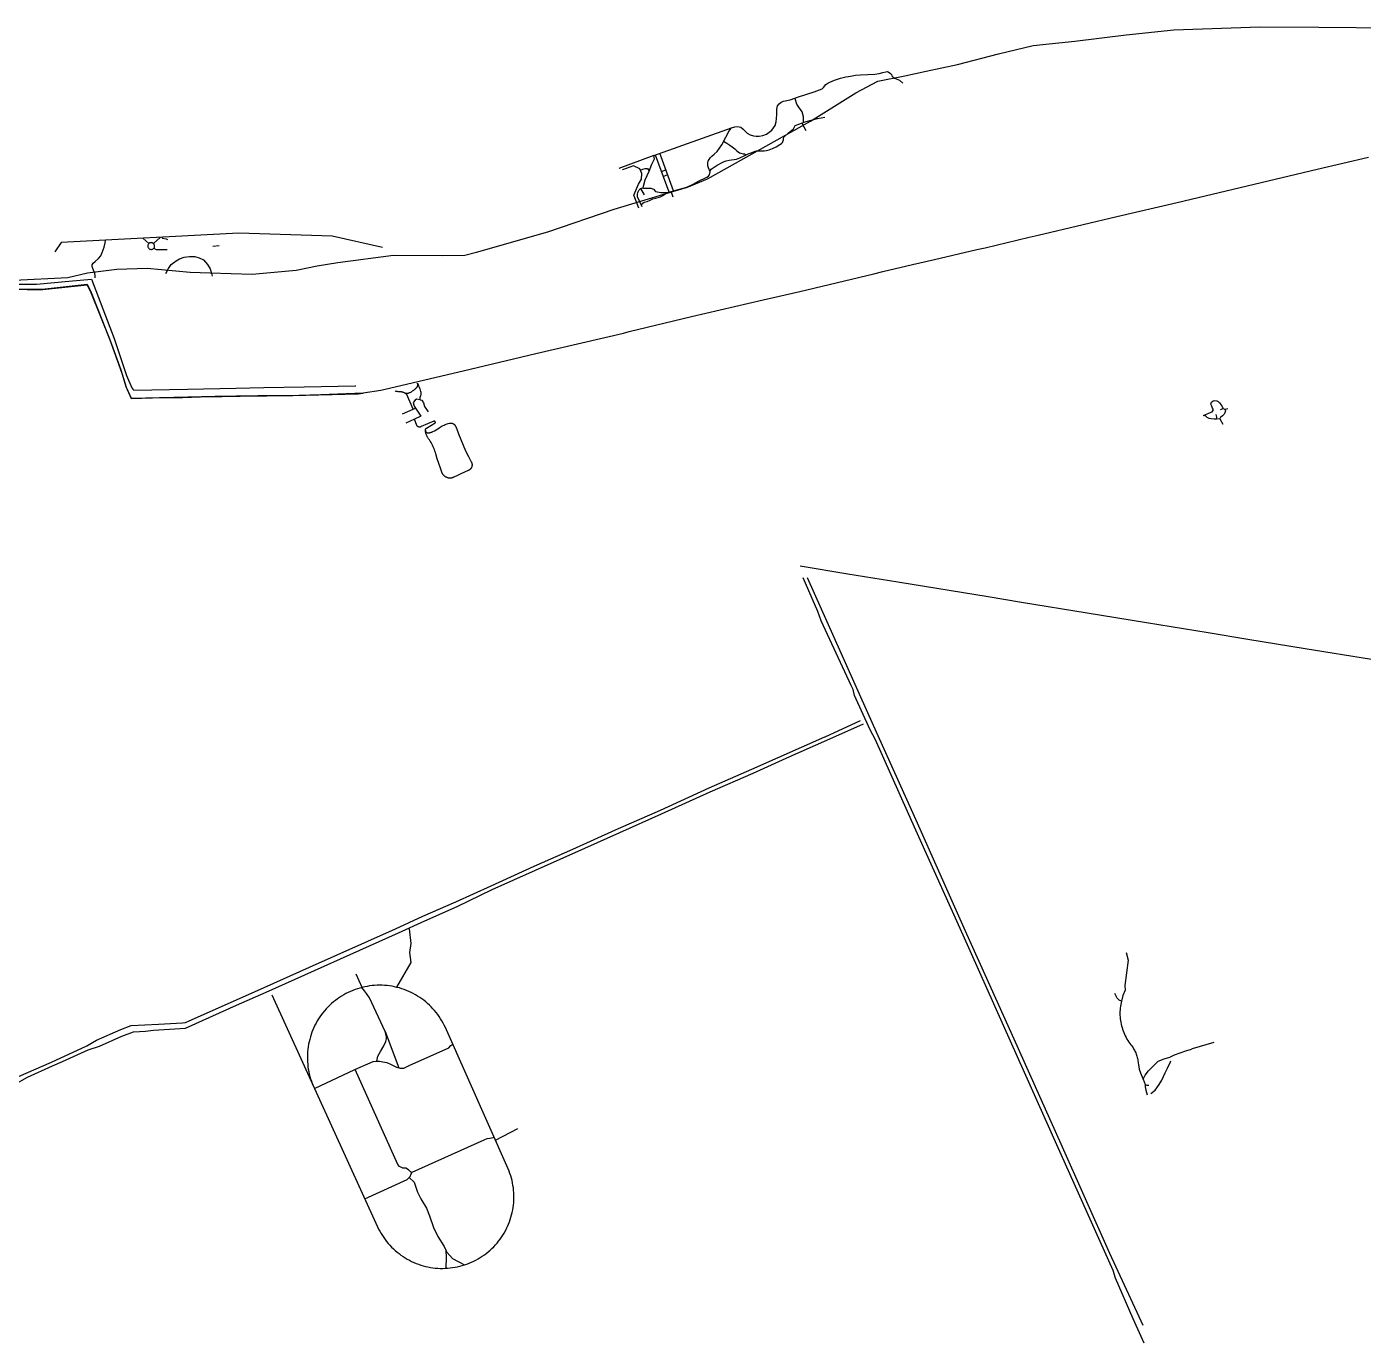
# Model space of a CAD drawing. Header units: inches. Extents: x 327545 to 344127, y 4677187 to 4689491.
# Drawn here: x 335437 to 338285, y 4685716 to 4688521 of the extents above; entities that cross this region are included whole.
import ezdxf

# ---------------------------------------------------------------- set-up
doc = ezdxf.new("R2010")
doc.units = ezdxf.units.IN
doc.header["$MEASUREMENT"] = 0
doc.layers.add('Trails', color=7, linetype='Continuous')

msp = doc.modelspace()

# ---------------------------------------------------------------- linework, layer by layer
at = {"layer": 'Trails'}
for p, q in [((337088.826, 4688315.0907), (337097.3318, 4688299.642)), ((336773.3196, 4688246.1822), (336698.7662, 4688218.5896)), ((336776.7042, 4688247.3779), (336805.318, 4688168.4079)), ((336815.7862, 4688171.1412), (336786.564, 4688250.861)), ((336789.5381, 4688211.958), (336799.4191, 4688215.7915)), ((336793.2825, 4688201.6241), (336803.1631, 4688205.5777)), ((336745.2835, 4688175.5885), (336753.2625, 4688162.5974)), ((336814.5336, 4688157.3669), (336810.4049, 4688169.6043)), ((335684.755, 4688069.8037), (335697.348, 4688058.4092)), ((335707.467, 4688058.5742), (335721.7701, 4688071.7533)), ((335834.0122, 4688053.2581), (335847.506, 4688054.3164)), ((336238.1703, 4687695.6946), (336260.9674, 4687706.0047)), ((336260.9674, 4687706.0047), (336265.7425, 4687708.1642)), ((337981.2596, 4687704.7553), (337986.5513, 4687706.872)), ((337986.5513, 4687706.872), (337990.3613, 4687705.8136)), ((337990.3613, 4687705.8136), (337996.6768, 4687707.2037)), ((336263.5778, 4687684.2769), (336245.306, 4687676.0028)), ((337979.1429, 4687684.8586), (337972.5812, 4687684.6469)), ((337979.1429, 4687684.8586), (337985.7428, 4687673.4223)), ((336286.7943, 4687659.7683), (336286.6993, 4687660.631)), ((337186.8736, 4687354.4245), (337085.0275, 4687371.0496)), ((337293.5126, 4687337.017), (337186.8736, 4687354.4245)), ((337485.6001, 4687305.6611), (337293.5126, 4687337.017)), ((337556.627, 4687294.0668), (337485.6001, 4687305.6611)), ((337696.4876, 4687271.2363), (337556.627, 4687294.0668)), ((337823.544, 4687250.4959), (337696.4876, 4687271.2363)), ((337954.5844, 4687229.1052), (337823.544, 4687250.4959)), ((338039.3228, 4687215.2727), (337954.5844, 4687229.1052)), ((338161.0934, 4687195.3952), (338039.3228, 4687215.2727)), ((338302.4372, 4687172.3226), (338161.0934, 4687195.3952)), ((336152.0155, 4686473.7254), (336139.4937, 4686501.6766)), ((336201.4, 4686379.4843), (336229.8847, 4686302.4983)), ((336435.9824, 4686148.3846), (336483.8004, 4686172.845))]:
    msp.add_line(p, q, dxfattribs=at)
for points in [[(335410.7079, 4687980.4113), (335524.9898, 4687986.424), (335567.0937, 4687996.4452), (335629.5424, 4688003.7282), (335694.0728, 4688005.8091), (335785.6642, 4687997.4856), (335828.3375, 4687996.4452), (335917.8473, 4687993.3238), (336011.5205, 4688001.6473), (336056.2753, 4688011.0113), (336099.9894, 4688018.2943), (336218.642, 4688033.9009), (336323.764, 4688032.8605), (336370.6005, 4688033.9009), (336395.58, 4688040.1435), (336547.5386, 4688083.8419), (336689.089, 4688131.7021), (336806.5978, 4688167.5202), (336845.1078, 4688178.965), (336887.7811, 4688196.6525), (337107.3924, 4688319.4242), (337204.1879, 4688379.7696), (337251.0245, 4688404.7401), (337308.2691, 4688416.1849), (337354.0648, 4688425.5488), (337420.6768, 4688440.115), (337508.105, 4688463.0046), (337582.0027, 4688480.692), (337670.4717, 4688490.056), (337779.757, 4688503.5817), (337881.591, 4688514.2163), (338064.4519, 4688520.517), (338190.7121, 4688519.4185), (338349.9563, 4688518.378)], [(336773.3196, 4688246.1822), (336939.1722, 4688304.7729), (336946.1175, 4688306.9954), (336951.4753, 4688307.7495), (336955.4838, 4688307.1939), (336958.7779, 4688306.2811), (336963.9769, 4688302.5107), (336968.0648, 4688298.1848), (336972.4251, 4688293.6339), (336979.0582, 4688290.4854), (336985.5485, 4688288.2364), (336991.7979, 4688287.4691), (336997.931, 4688287.4956), (337005.4901, 4688289.0566), (337013.365, 4688291.4467), (337024.7951, 4688300.2309), (337031.7801, 4688310.2851), (337034.1084, 4688318.0639), (337035.2197, 4688325.2076), (337035.5901, 4688333.6743), (337035.8547, 4688344.9985), (337037.1247, 4688351.8248), (337040.5113, 4688356.111), (337044.533, 4688359.4448), (337049.5076, 4688361.7806), (337064.2974, 4688364.7929), (337081.9981, 4688370.9048), (337115.0182, 4688381.6204), (337132.0838, 4688388.1292), (337135.0339, 4688391.1058), (337140.2595, 4688397.6542), (337144.0827, 4688400.6308), (337148.4351, 4688402.5755), (337158.6613, 4688406.7691), (337171.0967, 4688410.8437), (337182.4738, 4688413.6748), (337192.6868, 4688415.5269), (337203.032, 4688417.035), (337213.8535, 4688417.8287), (337229.2522, 4688418.4108), (337244.6538, 4688419.5313), (337253.5146, 4688420.9773), (337261.5871, 4688422.918), (337267.9873, 4688424.6021), (337270.7125, 4688424.8137), (337272.644, 4688424.4698), (337277.4594, 4688421.0037), (337279.8142, 4688418.7019), (337280.8923, 4688416.1249), (337282.648, 4688414.0279), (337285.979, 4688411.2671), (337289.8447, 4688409.3713), (337293.7313, 4688408.4095), (337297.2531, 4688406.8313), (337304.2618, 4688400.3133)], [(337092.6218, 4688316.4041), (337092.2896, 4688328.6623), (337089.7049, 4688339.2304), (337082.1857, 4688349.0939), (337078.4261, 4688355.4347), (337074.992, 4688366.918)], [(336893.3589, 4688211.0637), (336893.9414, 4688214.6928), (336895.7987, 4688216.9168), (336908.4858, 4688225.6964), (336919.4403, 4688231.5363), (336923.1247, 4688233.5005), (336927.8492, 4688234.5738), (336933.86, 4688235.9393), (336949.4733, 4688238.3078), (336957.0349, 4688240.9587), (336966.0656, 4688245.2067), (336970.2167, 4688247.7799), (336974.3442, 4688249.8966), (336980.7046, 4688252.0353), (336989.2101, 4688255.6504), (336992.4157, 4688256.4251), (337001.0211, 4688256.243), (337008.5186, 4688256.4251), (337013.9398, 4688256.6805), (337019.2538, 4688257.8884), (337026.077, 4688260.7485), (337034.2387, 4688264.872), (337042.1339, 4688269.2747), (337045.9016, 4688271.8147), (337047.4044, 4688273.8044), (337048.2934, 4688275.8787), (337049.5076, 4688279.8374), (337049.9165, 4688282.2898), (337050.8334, 4688284.938), (337060.7308, 4688294.4702), (337070.9781, 4688303.2498), (337073.3169, 4688306.9492), (337074.4169, 4688310.1051), (337098.3041, 4688318.3702), (337122.2143, 4688325.1989), (337137.8292, 4688328.1254)], [(336893.3589, 4688211.0637), (336889.9431, 4688219.8433), (336888.7496, 4688224.3172), (336888.4844, 4688227.1944), (336888.672, 4688231.2169), (336889.5186, 4688233.8099), (336891.3178, 4688237.8845), (336893.2469, 4688241.085), (336896.7746, 4688244.7189), (336902.2515, 4688249.0529), (336908.357, 4688254.5797), (336918.4773, 4688269.1106), (336926.8448, 4688285.2172), (336933.86, 4688298.86), (336939.1722, 4688304.7729)], [(336922.3099, 4688276.4879), (336928.9416, 4688272.1894), (336935.1858, 4688268.3794), (336940.5613, 4688264.371), (336946.2983, 4688260.1244), (336949.8967, 4688256.9494), (336953.3892, 4688254.0919), (336955.7748, 4688252.1339), (336958.575, 4688251.2344), (336963.6131, 4688250.0173), (336966.3913, 4688249.3889), (336968.6072, 4688248.3636), (336969.3842, 4688247.3077)], [(335316.5255, 4687963.2792), (335470.2792, 4687961.5518), (335501.8912, 4687964.6331), (335566.0654, 4687971.8558), (335574.6041, 4687954.0339), (335589.5862, 4687916.3638), (335618.1877, 4687843.8744), (335637.7537, 4687789.3834), (335649.3837, 4687752.9053), (335659.9438, 4687729.3793), (335780.9677, 4687731.9662), (335838.5544, 4687733.0907), (335929.8728, 4687734.6729), (336016.9377, 4687735.8792), (336063.8881, 4687737.308), (336153.9789, 4687740.1655), (336191.567, 4687745.8805), (336210.617, 4687750.8017), (336381.9156, 4687791.0144), (336522.4052, 4687824.3842), (336709.1141, 4687867.8976), (336720.8616, 4687870.861), (336853.9473, 4687903.1137), (337006.5857, 4687938.9119), (337084.466, 4687956.5597), (337242.4584, 4687993.7888), (337261.4591, 4687998.7577), (337324.602, 4688013.839), (337371.783, 4688024.6962), (337461.6241, 4688045.5851), (337479.5497, 4688049.7523), (337573.5431, 4688071.9112), (337592.6593, 4688076.5414), (337688.1079, 4688098.8987), (337760.0086, 4688115.9644), (337888.3317, 4688146.3254), (338187.1792, 4688216.7047), (338296.1878, 4688242.3032)], [(336750.6304, 4688176.9375), (336751.3611, 4688180.8227), (336755.2649, 4688193.9922), (336763.5603, 4688212.5269), (336769.4159, 4688227.6474), (336774.7835, 4688239.3536), (336773.3196, 4688246.1822)], [(336741.3605, 4688134.1406), (336730.7729, 4688161.6052), (336741.0255, 4688185.087), (336746.9787, 4688196.0011), (336747.6401, 4688207.9074), (336743.6714, 4688217.8293), (336730.4422, 4688224.4438), (336706.6296, 4688215.8449), (336707.6218, 4688216.1756)], [(336744.9258, 4688214.693), (336749.9552, 4688216.8371), (336755.2469, 4688218.8214), (336759.8771, 4688218.8214), (336763.5603, 4688212.5269)], [(336750.6304, 4688176.8052), (336758.2481, 4688176.9114), (336767.2439, 4688176.5145), (336772.8002, 4688174.5302), (336777.0336, 4688169.7676), (336788.4465, 4688167.1655), (336802.1095, 4688167.6533), (336810.4049, 4688169.6043), (336820.6521, 4688172.5309), (336843.5865, 4688178.8717), (336858.6523, 4688185.9298), (336867.618, 4688190.8992), (336886.2235, 4688199.8527), (336890.1049, 4688202.4558), (336892.3829, 4688205.2106), (336893.3589, 4688211.0637)], [(336748.4334, 4688136.9246), (336738.6741, 4688158.3859), (336738.5065, 4688163.1721), (336739.5949, 4688166.9895), (336742.5282, 4688172.9087), (336745.2835, 4688175.5885), (336747.6082, 4688176.8775), (336750.6304, 4688176.9375)], [(336746.3728, 4688141.456), (336752.9318, 4688146.7223), (336759.2157, 4688148.0453), (336765.4995, 4688151.3526), (336771.4527, 4688153.6677), (336778.0673, 4688155.3213), (336787.9892, 4688157.9672), (336792.6194, 4688160.613), (336796.9189, 4688163.9203), (336802.1095, 4688167.6533)], [(336195.5845, 4688049.8041), (336088.1852, 4688074.161), (335889.2088, 4688080.5726), (335510.5755, 4688060.6294), (335497.489, 4688040.783)], [(335583.4014, 4687985.7158), (335583.4014, 4687989.4791), (335582.3975, 4687994.6221), (335578.0051, 4688005.4101), (335576.4991, 4688009.8005), (335576.7501, 4688013.062), (335578.6326, 4688016.8252), (335583.0249, 4688020.4629), (335590.1783, 4688026.735), (335595.1982, 4688032.2544), (335598.0847, 4688039.53), (335602.2261, 4688051.196), (335604.6106, 4688059.8514), (335605.0003, 4688065.2252)], [(335725.5696, 4688071.9535), (335727.0145, 4688069.7417), (335734.6345, 4688068.4717), (335737.3333, 4688067.5192)], [(335697.348, 4688058.4092), (335696.5959, 4688057.43), (335696.0181, 4688056.3389), (335695.6309, 4688055.1665), (335695.4452, 4688053.9458), (335695.4661, 4688052.7113), (335695.6932, 4688051.4977), (335696.12, 4688050.3391), (335696.7345, 4688049.2682), (335697.5194, 4688048.3151), (335698.4526, 4688047.5066), (335699.5078, 4688046.8656), (335700.6554, 4688046.41), (335701.863, 4688046.1527), (335703.0966, 4688046.1009), (335704.3215, 4688046.2562), (335705.5032, 4688046.614), (335706.6084, 4688047.1644), (335707.5351, 4688047.8228), (335708.3401, 4688048.6254), (335709.0011, 4688049.5502), (335709.4999, 4688050.5717), (335709.8229, 4688051.6616), (335709.961, 4688052.7899), (335709.9105, 4688053.9256), (335709.6727, 4688055.0372), (335709.2543, 4688056.0941), (335708.6903, 4688057.1355), (335707.9672, 4688058.0734), (335707.1036, 4688058.8838), (335706.1216, 4688059.5458), (335705.0464, 4688060.0424), (335703.9057, 4688060.3609), (335702.7288, 4688060.4931), (335701.5459, 4688060.4355), (335700.3874, 4688060.1897), (335699.283, 4688059.762), (335698.2611, 4688059.1634), (335697.348, 4688058.4092)], [(335708.4893, 4688048.8075), (335713.5207, 4688045.9291), (335736.3807, 4688045.7704)], [(335733.7214, 4687994.756), (335739.6814, 4688005.1617), (335744.9731, 4688013.7607), (335755.5565, 4688021.6982), (335763.1632, 4688025.9977), (335773.0851, 4688029.6357), (335783.9992, 4688031.2894), (335795.244, 4688030.9586), (335804.5045, 4688028.3128), (335813.7649, 4688023.6826), (335822.6946, 4688014.0914), (335827.9863, 4688004.831), (335830.3014, 4687997.5549), (335832.3276, 4687989.1367)], [(335412.1258, 4687971.7543), (335458.2427, 4687971.8337), (335526.8229, 4687978.5012), (335575.3211, 4687983.0256), (335623.5447, 4687856.2043), (335650.3107, 4687777.517), (335661.6547, 4687750.9925), (335663.4272, 4687748.0248), (335665.8879, 4687746.1991), (335779.7595, 4687748.5239), (335883.053, 4687750.5348), (335942.7431, 4687751.5931), (336028.7858, 4687753.0748), (336137.4769, 4687755.6148), (336138.641, 4687755.509)], [(335404.5518, 4687961.0485), (335437.9687, 4687960.4135), (335471.3857, 4687960.6516), (335565.8421, 4687970.7322), (335573.9353, 4687954.312), (335613.3847, 4687855.4105), (335639.8596, 4687782.3126), (335648.2933, 4687753.8037), (335659.5855, 4687728.7154), (335705.041, 4687729.7738), (335743.7761, 4687730.4088), (335769.229, 4687730.7792), (335807.382, 4687731.8375), (335853.6842, 4687732.4725), (335892.2076, 4687733.2663), (335948.8286, 4687734.2188), (336004.5499, 4687735.1713), (336143.7739, 4687738.5579), (336154.2515, 4687739.5105)], [(336242.4748, 4687740.2982), (336242.8581, 4687740.1507), (336243.2462, 4687740.0167), (336243.6388, 4687739.8962), (336244.0354, 4687739.7896), (336244.4354, 4687739.6969), (336244.8384, 4687739.6182), (336245.244, 4687739.5537), (336245.6515, 4687739.5033), (336246.0605, 4687739.4672), (336246.4706, 4687739.4454), (336246.8812, 4687739.438), (336247.2918, 4687739.4448), (336247.7019, 4687739.4661), (336248.111, 4687739.5016), (336248.5186, 4687739.5514), (336248.9242, 4687739.6154), (336249.3273, 4687739.6935), (336249.7275, 4687739.7856), (336250.1242, 4687739.8917), (336250.517, 4687740.0116), (336250.9053, 4687740.1451), (336251.2887, 4687740.2921), (336252.7108, 4687740.8762), (336254.1124, 4687741.5079), (336255.4919, 4687742.1864), (336256.8478, 4687742.911), (336258.1786, 4687743.6808), (336259.4827, 4687744.4949), (336260.7586, 4687745.3525), (336262.005, 4687746.2525), (336263.2204, 4687747.194), (336264.4034, 4687748.1758), (336265.5527, 4687749.1969), (336266.667, 4687750.2561), (336267.7449, 4687751.3522), (336268.7854, 4687752.4839), (336268.9545, 4687752.7008), (336269.116, 4687752.9233), (336269.2697, 4687753.1514), (336269.4154, 4687753.3846), (336269.5529, 4687753.6227), (336269.6821, 4687753.8655), (336269.8029, 4687754.1125), (336269.915, 4687754.3636), (336270.0183, 4687754.6185), (336270.1128, 4687754.8767), (336270.1983, 4687755.1381), (336270.2746, 4687755.4023), (336270.3418, 4687755.6689), (336270.3997, 4687755.9378), (336270.4483, 4687756.2084), (336270.4874, 4687756.4806), (336270.5172, 4687756.754), (336270.5374, 4687757.0282), (336270.5481, 4687757.303), (336270.5494, 4687757.578), (336270.541, 4687757.8529), (336270.5232, 4687758.1273), (336270.4959, 4687758.4009), (336270.4592, 4687758.6734), (336270.413, 4687758.9445), (336270.3575, 4687759.2138), (336270.2927, 4687759.4811), (336270.2186, 4687759.7459), (336270.1355, 4687760.008), (336270.0433, 4687760.2671), (336269.9422, 4687760.5228), (336269.8323, 4687760.7749), (336271.197, 4687757.9742), (336272.4707, 4687755.131), (336273.6522, 4687752.2483), (336274.7402, 4687749.329), (336275.7337, 4687746.3762), (336276.6315, 4687743.3929), (336276.7639, 4687742.9564), (336276.8818, 4687742.5157), (336276.9851, 4687742.0714), (336277.0735, 4687741.624), (336277.1472, 4687741.1738), (336277.2059, 4687740.7214), (336277.2496, 4687740.2674), (336277.2783, 4687739.8122), (336277.2918, 4687739.3562), (336277.2903, 4687738.9001), (336277.2737, 4687738.4443), (336277.2421, 4687737.9892), (336277.1954, 4687737.5355), (336276.3676, 4687734.1613), (336276.2045, 4687733.7622), (336276.0293, 4687733.3684), (336275.8422, 4687732.98), (336275.6435, 4687732.5974), (336275.4332, 4687732.2211), (336275.3252, 4687732.0131), (336275.2245, 4687731.8016), (336275.1311, 4687731.5866), (336275.0453, 4687731.3686), (336274.967, 4687731.1477), (336274.8965, 4687730.9242), (336274.8337, 4687730.6984), (336274.7788, 4687730.4706), (336274.7319, 4687730.241), (336274.6929, 4687730.01), (336274.6619, 4687729.7777), (336274.639, 4687729.5445), (336274.6242, 4687729.3106), (336274.6175, 4687729.0764), (336274.6189, 4687728.842), (336274.6284, 4687728.6079), (336274.6461, 4687728.3742), (336274.6718, 4687728.1413), (336274.7056, 4687727.9094), (336274.7473, 4687727.6788), (336274.7971, 4687727.4498), (336274.8547, 4687727.2227), (336274.9202, 4687726.9977), (336274.9935, 4687726.7751), (336275.0744, 4687726.5552), (336275.1628, 4687726.3382), (336275.2588, 4687726.1244), (336275.362, 4687725.914), (336275.4725, 4687725.7074)], [(336260.9674, 4687706.0047), (336246.9901, 4687737.2089), (336246.4452, 4687737.6791), (336245.8843, 4687738.1302), (336245.3082, 4687738.5617), (336244.7176, 4687738.973), (336244.1131, 4687739.3637), (336243.4955, 4687739.7334), (336242.8655, 4687740.0814), (336242.2239, 4687740.4076), (336241.5714, 4687740.7114), (336240.9088, 4687740.9925), (336240.2369, 4687741.2506), (336239.5564, 4687741.4853), (336238.8683, 4687741.6964), (336238.1734, 4687741.8837), (336237.4723, 4687742.0468), (336236.7661, 4687742.1857), (336236.0555, 4687742.3001), (336235.3413, 4687742.3899), (336234.6245, 4687742.455), (336233.9059, 4687742.4953), (336233.1863, 4687742.5109), (336232.4666, 4687742.5015), (336231.1492, 4687742.5939), (336229.8354, 4687742.7288), (336228.5267, 4687742.906), (336227.2243, 4687743.1253), (336225.9297, 4687743.3865), (336224.6442, 4687743.6893), (336223.3692, 4687744.0334), (336222.1059, 4687744.4185)], [(336275.4725, 4687725.7074), (336268.0041, 4687727.147), (336265.0227, 4687725.1562), (336260.5331, 4687719.7221), (336263.0491, 4687712.2542), (336265.7425, 4687708.1642)], [(336275.4725, 4687725.7074), (336278.8835, 4687725.0499), (336282.6098, 4687719.4696), (336284.9715, 4687711.4495), (336292.5082, 4687700.163)], [(337972.5812, 4687684.6469), (337967.5012, 4687684.4352), (337960.9396, 4687685.0702), (337956.4945, 4687686.1286), (337952.2612, 4687688.2453), (337949.5095, 4687690.7853), (337944.6847, 4687692.337), (337951.4145, 4687695.2303), (337957.3412, 4687697.9819), (337962.8446, 4687700.3103), (337966.2312, 4687704.3319), (337964.1146, 4687707.7186), (337962.4212, 4687712.3753), (337960.5162, 4687716.6086), (337961.7862, 4687720.4186), (337965.3846, 4687723.5937), (337968.5596, 4687724.4403), (337973.2162, 4687723.382), (337976.1796, 4687721.6887), (337978.9313, 4687719.3603), (337982.3179, 4687715.127), (337985.2813, 4687710.2586), (337986.5513, 4687706.872)], [(336265.7425, 4687708.1642), (336277.3626, 4687690.5192), (336263.5778, 4687684.2769)], [(337972.5812, 4687684.6469), (337973.4279, 4687688.4569), (337971.9462, 4687694.1719)], [(337990.3613, 4687705.8136), (337991.8429, 4687702.4269), (337990.1496, 4687698.1936), (337988.6679, 4687695.2303), (337985.4929, 4687691.6319), (337980.6246, 4687687.8219), (337979.1429, 4687684.8586)], [(336286.6993, 4687660.631), (336286.6985, 4687660.6384), (336286.6975, 4687660.6771), (336286.6967, 4687660.8679), (336286.7024, 4687661.0587), (336286.7149, 4687661.2491), (336286.7339, 4687661.4389), (336286.7596, 4687661.628), (336286.7918, 4687661.8161), (336286.8306, 4687662.0029), (336286.8758, 4687662.1883), (336286.9275, 4687662.372), (336286.9855, 4687662.5538), (336287.0498, 4687662.7334), (336287.1204, 4687662.9107), (336287.1971, 4687663.0855), (336287.2798, 4687663.2574), (336287.3685, 4687663.4264), (336287.463, 4687663.5921), (336287.5632, 4687663.7545), (336287.669, 4687663.9133), (336287.7803, 4687664.0683), (336287.8969, 4687664.2194), (336288.0187, 4687664.3663), (336288.1455, 4687664.5088), (336288.2773, 4687664.6469), (336288.4137, 4687664.7802), (336288.5547, 4687664.9088), (336288.7002, 4687665.0323), (336288.8498, 4687665.1507), (336289.0035, 4687665.2639), (336289.161, 4687665.3716), (336289.3221, 4687665.4737), (336307.7913, 4687676.7338), (336307.8273, 4687676.8104), (336307.8606, 4687676.8881), (336307.8913, 4687676.967), (336307.9191, 4687677.0469), (336307.9442, 4687677.1277), (336307.9665, 4687677.2093), (336307.9859, 4687677.2917), (336308.0025, 4687677.3747), (336308.0161, 4687677.4582), (336308.0269, 4687677.5421), (336308.0347, 4687677.6263), (336308.0397, 4687677.7108), (336308.0416, 4687677.7954), (336308.0407, 4687677.88), (336308.0368, 4687677.9645), (336308.03, 4687678.0489), (336308.0203, 4687678.1329), (336308.0076, 4687678.2166), (336307.9921, 4687678.2998), (336307.9737, 4687678.3824), (336307.9524, 4687678.4643), (336307.9283, 4687678.5454), (336307.9014, 4687678.6256), (336307.8717, 4687678.7048), (336307.8393, 4687678.783), (336307.8043, 4687678.86), (336307.7665, 4687678.9357), (336307.7262, 4687679.0101), (336307.6833, 4687679.0831), (336307.6379, 4687679.1545), (336307.5901, 4687679.2242), (336307.5398, 4687679.2923), (336307.4873, 4687679.3586), (336307.4324, 4687679.4231), (336307.3754, 4687679.4856), (336307.3162, 4687679.5461), (336307.255, 4687679.6044), (336307.1917, 4687679.6607), (336307.1266, 4687679.7147), (336307.0596, 4687679.7664), (336306.9909, 4687679.8158), (336306.9205, 4687679.8627), (336306.8485, 4687679.9072), (336306.7751, 4687679.9492), (336306.7002, 4687679.9885), (336306.624, 4687680.0253), (336306.5465, 4687680.0594), (336306.4679, 4687680.0908), (336306.3883, 4687680.1194), (336306.3078, 4687680.1453), (336306.2264, 4687680.1684), (336306.1442, 4687680.1886), (336306.0614, 4687680.2059), (336305.978, 4687680.2204), (336305.8942, 4687680.232), (336305.81, 4687680.2406), (336305.7256, 4687680.2464), (336305.641, 4687680.2492), (336305.5564, 4687680.249), (336305.4719, 4687680.246), (336305.3875, 4687680.24), (336305.3033, 4687680.2311), (336305.2195, 4687680.2192), (336305.1362, 4687680.2045), (336305.0535, 4687680.1869), (336304.9714, 4687680.1664), (336304.89, 4687680.1431), (336304.8095, 4687680.117), (336304.73, 4687680.0881), (336304.6515, 4687680.0565), (336278.056, 4687668.7964), (336277.8943, 4687668.6699), (336277.7282, 4687668.5491), (336277.5581, 4687668.4341), (336277.3841, 4687668.325), (336277.2065, 4687668.2221), (336277.0254, 4687668.1253), (336276.841, 4687668.0349), (336276.6536, 4687667.951), (336276.4634, 4687667.8735), (336276.2707, 4687667.8027), (336276.0756, 4687667.7387), (336275.8784, 4687667.6814), (336275.6794, 4687667.631), (336275.4787, 4687667.5875), (336275.2766, 4687667.551), (336275.0734, 4687667.5215), (336274.8693, 4687667.499), (336274.6645, 4687667.4837), (336274.4594, 4687667.4754), (336274.254, 4687667.4743), (336274.0488, 4687667.4802), (336273.8438, 4687667.4933), (336273.6395, 4687667.5135), (336273.436, 4687667.5407), (336273.2335, 4687667.575), (336273.0324, 4687667.6162), (336272.8328, 4687667.6644), (336272.6349, 4687667.7195), (336272.4392, 4687667.7814), (336272.2456, 4687667.85), (336272.0546, 4687667.9253), (336271.8663, 4687668.0072), (336271.6809, 4687668.0955), (336271.4987, 4687668.1902), (336271.3199, 4687668.2912), (336271.1447, 4687668.3983), (336270.9734, 4687668.5114), (336270.806, 4687668.6304), (336270.6429, 4687668.7551), (336270.4841, 4687668.8853), (336270.33, 4687669.021), (336270.1807, 4687669.162), (336270.0363, 4687669.308), (336269.8971, 4687669.4589), (336269.7632, 4687669.6146), (336269.6348, 4687669.7748), (336269.512, 4687669.9394), (336269.395, 4687670.1081), (336269.2839, 4687670.2808), (336269.1788, 4687670.4572), (336269.0799, 4687670.6372), (336268.9873, 4687670.8205), (336268.9011, 4687671.0068), (336268.8214, 4687671.1961), (336263.5778, 4687684.2769)], [(336286.7943, 4687659.7683), (336286.8012, 4687659.7299), (336286.8417, 4687659.5434), (336286.8886, 4687659.3584), (336286.9419, 4687659.1752), (336287.0016, 4687658.994), (336287.0675, 4687658.8149), (336287.1397, 4687658.6383), (336287.218, 4687658.4642), (336287.3022, 4687658.293), (336287.3924, 4687658.1249), (336287.4884, 4687657.96), (336287.5901, 4687657.7985), (336287.6973, 4687657.6407), (336287.81, 4687657.4867), (336287.928, 4687657.3367), (336288.0511, 4687657.1909), (336288.1792, 4687657.0495), (336288.3122, 4687656.9126), (336288.4499, 4687656.7805), (336288.5921, 4687656.6532), (336288.7386, 4687656.531), (336288.8893, 4687656.414), (336289.044, 4687656.3022), (336289.2024, 4687656.1959), (336289.3645, 4687656.0953), (336289.53, 4687656.0003), (336289.6987, 4687655.9111), (336289.8704, 4687655.8279), (336290.0449, 4687655.7507), (336290.222, 4687655.6796), (336290.4015, 4687655.6147), (336290.5831, 4687655.5562), (336290.7666, 4687655.504), (336290.9519, 4687655.4582), (336291.1386, 4687655.4189), (336291.3266, 4687655.3861), (336291.5156, 4687655.3599), (336291.7054, 4687655.3403), (336291.8957, 4687655.3273), (336292.0865, 4687655.3209), (336292.2773, 4687655.3212), (336293.0321, 4687655.348), (336293.7856, 4687655.3995), (336294.5371, 4687655.4758), (336295.2856, 4687655.5768), (336296.0304, 4687655.7023), (336296.7707, 4687655.8522), (336297.5056, 4687656.0264), (336298.2344, 4687656.2246), (336298.9564, 4687656.4467), (336299.6706, 4687656.6924), (336300.3763, 4687656.9614), (336301.0729, 4687657.2535), (336301.7594, 4687657.5683), (336302.4353, 4687657.9055), (336306.0289, 4687659.8363), (336309.568, 4687661.8654), (336313.0499, 4687663.9912), (336316.4718, 4687666.2121), (336318.4542, 4687667.4902), (336320.4784, 4687668.7008), (336322.5422, 4687669.8426), (336324.6433, 4687670.9143), (336326.7792, 4687671.9148), (336328.9476, 4687672.8428), (336331.1459, 4687673.6973), (336333.3718, 4687674.4774), (336335.6227, 4687675.1822), (336337.896, 4687675.8109), (336338.2665, 4687675.8999), (336338.6399, 4687675.9763), (336339.0157, 4687676.0399), (336339.3935, 4687676.0906), (336339.7727, 4687676.1283), (336340.153, 4687676.1531), (336340.534, 4687676.1649), (336340.9151, 4687676.1637), (336341.296, 4687676.1494), (336341.6761, 4687676.1222), (336342.0551, 4687676.082), (336342.4325, 4687676.0288), (336342.8079, 4687675.9628), (336343.1808, 4687675.884), (336343.5508, 4687675.7926), (336343.9174, 4687675.6885), (336344.2803, 4687675.572), (336344.639, 4687675.4432), (336344.9931, 4687675.3022), (336345.3422, 4687675.1492), (336345.6858, 4687674.9843), (336346.0236, 4687674.8078), (336346.3552, 4687674.6199), (336346.6801, 4687674.4207), (336346.9981, 4687674.2106), (336347.3087, 4687673.9898), (336347.6116, 4687673.7584), (336347.9064, 4687673.5169), (336348.1928, 4687673.2654), (336348.4704, 4687673.0043), (336348.739, 4687672.7338), (336348.9981, 4687672.4544), (336349.2476, 4687672.1662), (336349.4871, 4687671.8698), (336349.7163, 4687671.5653), (336350.1549, 4687670.9393), (336350.5722, 4687670.2988), (336350.9675, 4687669.6447), (336351.3405, 4687668.9775), (336351.6907, 4687668.298), (336352.0177, 4687667.6072), (336352.3211, 4687666.9056), (336352.6007, 4687666.1942), (336352.856, 4687665.4737), (336357.2302, 4687653.0615), (336361.9786, 4687640.7876), (336367.097, 4687628.6632), (336372.5806, 4687616.6997), (336378.4244, 4687604.9078), (336384.623, 4687593.2986), (336384.8356, 4687592.8984), (336385.0341, 4687592.491), (336385.2184, 4687592.077), (336385.3881, 4687591.6568), (336385.5432, 4687591.231), (336385.6834, 4687590.8), (336385.8085, 4687590.3644), (336385.9184, 4687589.9248), (336386.013, 4687589.4816), (336386.0921, 4687589.0354), (336386.1557, 4687588.5867), (336386.2036, 4687588.136), (336386.2359, 4687587.684), (336386.2524, 4687587.2311), (336386.2532, 4687586.7779), (336386.2382, 4687586.325), (336386.2076, 4687585.8729), (336386.1612, 4687585.4221), (336386.0992, 4687584.9731), (336386.0216, 4687584.5267), (336385.9286, 4687584.0831), (336385.8202, 4687583.6431), (336385.6966, 4687583.2071), (336385.558, 4687582.7757), (336385.4044, 4687582.3493), (336385.2361, 4687581.9285), (336385.0533, 4687581.5138), (336384.8562, 4687581.1058), (336384.645, 4687580.7048), (336384.42, 4687580.3114), (336384.1815, 4687579.9261), (336383.9298, 4687579.5492), (336383.6651, 4687579.1814), (336383.3878, 4687578.8229), (336383.0982, 4687578.4744), (336382.7967, 4687578.136), (336382.4836, 4687577.8084), (336382.1593, 4687577.4918), (336381.8242, 4687577.1867), (336381.4788, 4687576.8935), (336381.1233, 4687576.6124), (336380.7583, 4687576.3438), (336380.3841, 4687576.0881), (336380.0014, 4687575.8455), (336379.6104, 4687575.6163), (336379.2117, 4687575.4009), (336378.8057, 4687575.1995), (336378.393, 4687575.0123), (336377.9741, 4687574.8395), (336370.207, 4687571.6634), (336362.5347, 4687568.2646), (336354.9636, 4687564.646), (336347.5, 4687560.8106), (336346.9509, 4687560.5304), (336346.3924, 4687560.2695), (336345.8252, 4687560.0281), (336345.2499, 4687559.8065), (336344.6673, 4687559.605), (336344.078, 4687559.4239), (336343.4828, 4687559.2633), (336342.8825, 4687559.1234), (336342.2776, 4687559.0045), (336341.6689, 4687558.9067), (336341.0572, 4687558.83), (336340.4433, 4687558.7746), (336339.8278, 4687558.7405), (336339.2114, 4687558.7278), (336338.595, 4687558.7365), (336337.9793, 4687558.7665), (336337.365, 4687558.818), (336336.7528, 4687558.8907), (336336.1435, 4687558.9846), (336335.5379, 4687559.0996), (336334.9366, 4687559.2355), (336334.3404, 4687559.3922), (336333.75, 4687559.5695), (336333.1661, 4687559.7672), (336332.5894, 4687559.985), (336332.0206, 4687560.2227), (336331.4604, 4687560.48), (336330.9094, 4687560.7566), (336330.3684, 4687561.0521), (336329.838, 4687561.3663), (336329.3188, 4687561.6986), (336328.8114, 4687562.0488), (336328.3165, 4687562.4163), (336327.8347, 4687562.8008), (336327.3664, 4687563.2018), (336326.9124, 4687563.6188), (336326.4731, 4687564.0513), (336326.0491, 4687564.4988), (336325.6409, 4687564.9607), (336325.2489, 4687565.4365), (336324.8737, 4687565.9256), (336324.5157, 4687566.4275), (336324.1753, 4687566.9414), (336323.8529, 4687567.4669), (336323.549, 4687568.0032), (336323.2639, 4687568.5498), (336322.9979, 4687569.1059), (336322.7513, 4687569.671), (336318.7924, 4687579.6482), (336315.1615, 4687589.7495), (336311.8628, 4687599.9641), (336308.8995, 4687610.281), (336307.9903, 4687613.4438), (336306.9769, 4687616.5749), (336305.8603, 4687619.6706), (336304.6419, 4687622.7277), (336303.3228, 4687625.7427), (336301.9047, 4687628.7124), (336300.389, 4687631.6336), (336298.7774, 4687634.5029), (336297.0717, 4687637.3173), (336295.2737, 4687640.0737), (336293.3854, 4687642.769), (336292.6977, 4687643.7603), (336292.0432, 4687644.7738), (336291.4226, 4687645.8085), (336290.8366, 4687646.8631), (336290.2859, 4687647.9366), (336289.7711, 4687649.0277), (336289.2926, 4687650.1353), (336288.8511, 4687651.2581), (336288.4471, 4687652.3949), (336288.0809, 4687653.5444), (336287.7529, 4687654.7055), (336287.4636, 4687655.8768), (336287.2133, 4687657.057), (336287.0022, 4687658.2449), (336286.8305, 4687659.4391), (336286.7943, 4687659.7683)], [(336286.6993, 4687660.631), (336286.705, 4687660.4865), (336286.7192, 4687660.2962), (336286.7399, 4687660.1065), (336286.7673, 4687659.9176), (336286.7943, 4687659.7683)], [(337817.9986, 4685715.5232), (337794.9033, 4685767.3469), (337757.0633, 4685853.9011), (337751.9039, 4685870.4905), (337632.2084, 4686138.0553), (337533.1446, 4686359.3585), (337432.3793, 4686584.7532), (337331.9887, 4686808.7724), (337245.7146, 4687001.2912), (337234.3183, 4687022.8088), (337201.234, 4687095.8179), (337197.8934, 4687108.3032), (337194.0305, 4687117.299), (337130.2649, 4687254.452), (337123.2785, 4687274.9616), (337091.5308, 4687346.2472)], [(337816.3733, 4685753.2264), (337807.5433, 4685771.7314), (337745.4339, 4685906.5291), (337641.1869, 4686139.5776), (337541.0821, 4686363.2215), (337440.5109, 4686587.0517), (337332.2646, 4686830.0382), (337241.7267, 4687031.9634), (337100.6211, 4687346.4234)], [(335403.6907, 4686276.7337), (335489.8344, 4686314.6795), (335565.1331, 4686349.2032), (335586.3699, 4686361.1253), (335637.5641, 4686384.2315), (335659.7968, 4686392.4262), (335718.0259, 4686395.4933), (335769.0887, 4686398.0593), (335775.5821, 4686399.2362), (335782.3179, 4686401.6974), (335943.1306, 4686473.519), (336040.0727, 4686516.815), (336223.2065, 4686598.6056), (336281.4245, 4686625.5401), (336351.5501, 4686656.2708), (336426.9519, 4686690.2332), (336518.7611, 4686731.7014), (336600.7195, 4686768.218), (336691.9742, 4686809.489), (336698.4671, 4686812.3454), (336787.5579, 4686851.5382), (336891.6234, 4686898.6749), (336982.6181, 4686938.9116), (337038.1416, 4686963.2817), (337137.8414, 4687007.5672), (337138.8198, 4687007.8875), (337213.8059, 4687042.0554)], [(335412.7045, 4686267.8032), (335439.0422, 4686282.3567), (335492.2249, 4686306.3851), (335513.882, 4686315.6353), (335568.3301, 4686340.4795), (335592.7853, 4686348.793), (335639.8879, 4686369.7535), (335664.6278, 4686378.8712), (335690.7821, 4686380.8198), (335707.3348, 4686382.9218), (335775.9738, 4686387.1668), (335884.1397, 4686435.5576), (335947.4939, 4686463.9007), (336229.6095, 4686590.1125), (336285.6358, 4686615.4789), (336354.3084, 4686646.2942), (336428.8361, 4686682.1014), (336521.3177, 4686723.4953), (336626.8571, 4686770.7337), (336701.3222, 4686804.0636), (336789.5541, 4686843.609), (336893.7863, 4686890.3267), (336985.1839, 4686930.4499), (337063.6227, 4686965.7575), (337142.2505, 4687000.4552), (337220.3748, 4687035.0193)], [(336225.8703, 4686473.8996), (336256.5732, 4686527.0236), (336253.9714, 4686547.8212), (336256.5732, 4686567.3189), (336252.6705, 4686598.5153)], [(337780.1267, 4686547.7864), (337783.8984, 4686531.4554), (337776.9836, 4686478.0654), (337777.713, 4686468.1379), (337773.0827, 4686456.4962), (337770.1519, 4686444.2885), (337767.5543, 4686433.4691), (337767.1303, 4686429.6832), (337766.8372, 4686425.8849), (337766.6754, 4686422.0787), (337766.6452, 4686418.2693), (337766.7466, 4686414.4611), (337766.9794, 4686410.6586), (337767.3434, 4686406.8664), (337767.8381, 4686403.0891), (337768.463, 4686399.3311), (337769.2173, 4686395.597), (337770.1001, 4686391.8911), (337771.1103, 4686388.2179), (337772.2468, 4686384.5818), (337773.5081, 4686380.9871), (337774.8929, 4686377.4381), (337776.3994, 4686373.939), (337778.0258, 4686370.4941), (337779.7702, 4686367.1074), (337781.6305, 4686363.7829), (337783.6046, 4686360.5247), (337785.6899, 4686357.3365), (337787.8841, 4686354.2223), (337790.1846, 4686351.1857), (337791.6957, 4686349.1928), (337793.1389, 4686347.1501), (337794.5124, 4686345.0599), (337795.8147, 4686342.9246), (337797.0443, 4686340.7467), (337798.1999, 4686338.5286), (337799.2801, 4686336.2728), (337800.2836, 4686333.9819), (337801.2095, 4686331.6585), (337802.0565, 4686329.3053), (337802.8238, 4686326.9248), (337803.5105, 4686324.5198), (337804.1157, 4686322.0931), (337804.6389, 4686319.6473), (337805.0793, 4686317.1854), (337805.4366, 4686314.7099), (337805.7102, 4686312.2239), (337805.9, 4686309.73), (337807.6595, 4686299.8049), (337810.1995, 4686291.8674), (337815.3293, 4686279.5804), (337815.8593, 4686278.3288), (337820.6013, 4686267.1289)], [(335959.9623, 4686457.5941), (336184.9424, 4685963.4891), (336187.2337, 4685958.7466), (336189.6876, 4685954.0862), (336192.3012, 4685949.5134), (336195.0714, 4685945.0338), (336197.9949, 4685940.6526), (336201.0682, 4685936.3752), (336204.2875, 4685932.2066), (336207.6491, 4685928.1519), (336211.149, 4685924.2158), (336214.7828, 4685920.4032), (336218.5464, 4685916.7185), (336222.4351, 4685913.1661), (336226.4444, 4685909.7504), (336230.5694, 4685906.4754), (336234.8052, 4685903.345), (336239.1467, 4685900.363), (336243.5888, 4685897.5329), (336248.1261, 4685894.8582), (336252.7532, 4685892.342), (336257.4645, 4685889.9873), (336262.2544, 4685887.7969), (336267.1173, 4685885.7735), (336272.0472, 4685883.9196), (336277.0383, 4685882.2372), (336282.0846, 4685880.7284), (336287.18, 4685879.3951), (336292.3185, 4685878.2388), (336297.494, 4685877.2609), (336302.7001, 4685876.4626), (336307.9307, 4685875.8449), (336313.1796, 4685875.4084), (336318.4405, 4685875.1537), (336323.707, 4685875.081), (336328.9728, 4685875.1906), (336334.2318, 4685875.4823), (336339.4774, 4685875.9556), (336344.7036, 4685876.6101), (336349.904, 4685877.4449), (336355.0725, 4685878.4591), (336360.2027, 4685879.6515), (336365.2887, 4685881.0205), (336370.3243, 4685882.5647), (336375.3034, 4685884.282), (336380.2202, 4685886.1706), (336385.0687, 4685888.228), (336389.8432, 4685890.452), (336394.5379, 4685892.8397), (336399.1472, 4685895.3883), (336403.6656, 4685898.0949), (336408.0876, 4685900.9561), (336412.4081, 4685903.9685), (336416.6218, 4685907.1285), (336420.7238, 4685910.4324), (336424.7089, 4685913.8762), (336428.5726, 4685917.4557), (336432.3102, 4685921.1668), (336435.9172, 4685925.0048), (336439.3893, 4685928.9654), (336442.7224, 4685933.0436), (336445.9124, 4685937.2347), (336448.9556, 4685941.5336), (336451.8482, 4685945.9351), (336454.5869, 4685950.4341), (336457.1684, 4685955.0251), (336459.5895, 4685959.7027), (336461.8474, 4685964.4611), (336463.9394, 4685969.2949), (336465.863, 4685974.1981), (336467.6158, 4685979.1648), (336469.1958, 4685984.1893), (336470.6011, 4685989.2653), (336471.83, 4685994.387), (336472.8811, 4685999.548), (336473.753, 4686004.7424), (336474.4447, 4686009.9637), (336474.9554, 4686015.2059), (336475.2846, 4686020.4626), (336475.4317, 4686025.7276), (336475.3967, 4686030.9944), (336475.1795, 4686036.257), (336474.7804, 4686041.5088), (336474.2, 4686046.7437), (336473.4388, 4686051.9555), (336472.4979, 4686057.1377), (336471.3782, 4686062.2844), (336470.0813, 4686067.3892), (336468.6086, 4686072.4461), (336466.9618, 4686077.449), (336465.1431, 4686082.3921), (336463.1544, 4686087.2692), (336331.4935, 4686383.4014), (336329.3623, 4686388.2906), (336327.063, 4686393.103), (336324.5984, 4686397.833), (336321.9715, 4686402.4747), (336319.1854, 4686407.0227), (336316.2435, 4686411.4715), (336313.1493, 4686415.8157), (336309.9064, 4686420.0501), (336306.5189, 4686424.1697), (336302.9907, 4686428.1696), (336299.3262, 4686432.0448), (336295.5296, 4686435.7908), (336291.6055, 4686439.403), (336287.5587, 4686442.8772), (336283.3941, 4686446.2092), (336279.1165, 4686449.3949), (336274.7312, 4686452.4306), (336270.2433, 4686455.3126), (336265.6584, 4686458.0374), (336260.9818, 4686460.6018), (336256.2192, 4686463.0027), (336251.3764, 4686465.2372), (336246.459, 4686467.3027), (336241.4731, 4686469.1966), (336236.4245, 4686470.9168), (336231.3195, 4686472.461), (336226.164, 4686473.8275), (336220.9642, 4686475.0147), (336215.7265, 4686476.021), (336210.4571, 4686476.8454), (336205.1623, 4686477.4868), (336199.8484, 4686477.9444), (336194.5219, 4686478.2177), (336189.1891, 4686478.3064), (336183.8564, 4686478.2103), (336178.5303, 4686477.9296), (336173.2171, 4686477.4647), (336167.9232, 4686476.816), (336162.6549, 4686475.9843), (336157.4186, 4686474.9707), (336152.2205, 4686473.7764), (336147.0669, 4686472.4027), (336141.9639, 4686470.8514), (336136.9178, 4686469.1243), (336131.9345, 4686467.2235), (336127.02, 4686465.1512), (336122.1802, 4686462.91), (336117.421, 4686460.5025), (336112.748, 4686457.9316), (336108.1668, 4686455.2004), (336103.6829, 4686452.3123), (336099.3018, 4686449.2705), (336095.0286, 4686446.0789), (336090.8686, 4686442.7412), (336086.8266, 4686439.2614), (336082.9076, 4686435.6437), (336079.1162, 4686431.8924), (336075.457, 4686428.0122), (336071.9343, 4686424.0075), (336068.5525, 4686419.8832), (336065.3155, 4686415.6442), (336062.2273, 4686411.2957), (336059.2916, 4686406.8429), (336056.5118, 4686402.2911), (336053.8913, 4686397.6457), (336051.4332, 4686392.9123), (336049.1406, 4686388.0967), (336047.0161, 4686383.2046), (336045.0624, 4686378.2418), (336043.2816, 4686373.2143), (336041.6761, 4686368.1282), (336040.2476, 4686362.9895), (336038.998, 4686357.8044), (336037.9287, 4686352.5792), (336037.041, 4686347.3201), (336036.3359, 4686342.0334), (336035.8144, 4686336.7254), (336035.477, 4686331.4025), (336035.3242, 4686326.0712), (336035.3561, 4686320.7378), (336035.5727, 4686315.4086), (336035.9737, 4686310.0902), (336036.5587, 4686304.7889), (336037.3269, 4686299.511), (336038.2774, 4686294.2628), (336039.4091, 4686289.0507), (336040.7207, 4686283.881), (336042.2105, 4686278.7598), (336043.8767, 4686273.6932), (336045.7174, 4686268.6874), (336047.7304, 4686263.7483)], [(336201.4, 4686379.4843), (336167.7011, 4686451.5588), (336161.4315, 4686460.9598), (336156.7294, 4686466.4437), (336151.0463, 4686473.4802)], [(337770.1519, 4686444.2885), (337764.8145, 4686446.7331), (337761.0442, 4686450.6621), (337755.7148, 4686460.7295)], [(336183.375, 4686316.8108), (336185.7261, 4686326.9953), (336191.212, 4686337.1797), (336198.2652, 4686348.931), (336202.1837, 4686358.332), (336203.7511, 4686363.8159), (336203.7511, 4686369.2999), (336201.4, 4686379.4843)], [(337966.826, 4686356.2107), (337920.465, 4686342.6284), (337918.81, 4686342.127)], [(336050.6768, 4686258.3655), (336136.3533, 4686298.7922), (336175.5381, 4686316.0274), (336181.8076, 4686316.8108), (336188.8609, 4686316.8108), (336195.9142, 4686315.244), (336204.5348, 4686313.6771), (336213.9391, 4686309.76), (336224.9109, 4686303.4927), (336232.7479, 4686301.9259), (336240.5848, 4686301.9259), (336252.3403, 4686307.4098), (336336.9794, 4686345.0139), (336340.8979, 4686349.7144), (336345.0666, 4686352.8728)], [(337815.8593, 4686278.3288), (337820.2075, 4686286.7615), (337827.1858, 4686296.233), (337832.5833, 4686300.9955), (337848.2731, 4686316.3188), (337860.8339, 4686321.4131), (337873.2164, 4686325.3819), (337883.0589, 4686329.8269), (337907.0302, 4686338.5582), (337918.81, 4686342.127)], [(336257.7109, 4686078.7208), (336250.7728, 4686084.919), (336245.287, 4686088.836), (336239.0174, 4686088.836), (336231.9642, 4686091.9697), (336228.0457, 4686096.6702), (336136.9307, 4686299.0462)], [(337832.623, 4686247.7296), (337841.4217, 4686254.7285), (337850.2203, 4686266.5267), (337855.7145, 4686276.146), (337863.0861, 4686291.7083), (337868.0005, 4686301.7829), (337874.4712, 4686315.2157), (337875.2903, 4686317.591)], [(337820.6013, 4686267.1289), (337820.4075, 4686264.7496), (337820.5266, 4686262.1303), (337821.0425, 4686258.5187), (337822.0347, 4686254.7881), (337825.0011, 4686244.9296)], [(337820.6013, 4686267.1289), (337821.7569, 4686265.9403), (337823.7413, 4686265.5037), (337828.5435, 4686265.4243)], [(336157.5902, 4686023.5603), (336247.6381, 4686064.5501), (336254.6913, 4686070.8174), (336256.2587, 4686076.3013), (336258.6098, 4686080.2185), (336412.2142, 4686149.1592), (336418.4837, 4686151.5095), (336423.9696, 4686152.293), (336431.0229, 4686153.8598), (336433.0992, 4686154.8695)], [(336252.5738, 4686068.9358), (336262.7893, 4686058.8386), (336270.3122, 4686037.1834), (336277.2332, 4686023.0473), (336288.9688, 4686003.4975), (336295.8898, 4685986.9553), (336304.3155, 4685962.2924), (336313.3429, 4685943.0433), (336326.8841, 4685921.6888), (336330.8524, 4685912.6542)], [(336331.0391, 4685875.2835), (336331.6987, 4685899.1313), (336330.8524, 4685912.6542)], [(336330.8524, 4685912.6542), (336332.3005, 4685909.3574), (336344.3371, 4685895.8229), (336369.7755, 4685882.3871)]]:
    msp.add_lwpolyline(points, dxfattribs=at)

doc.saveas('drawing.dxf')
